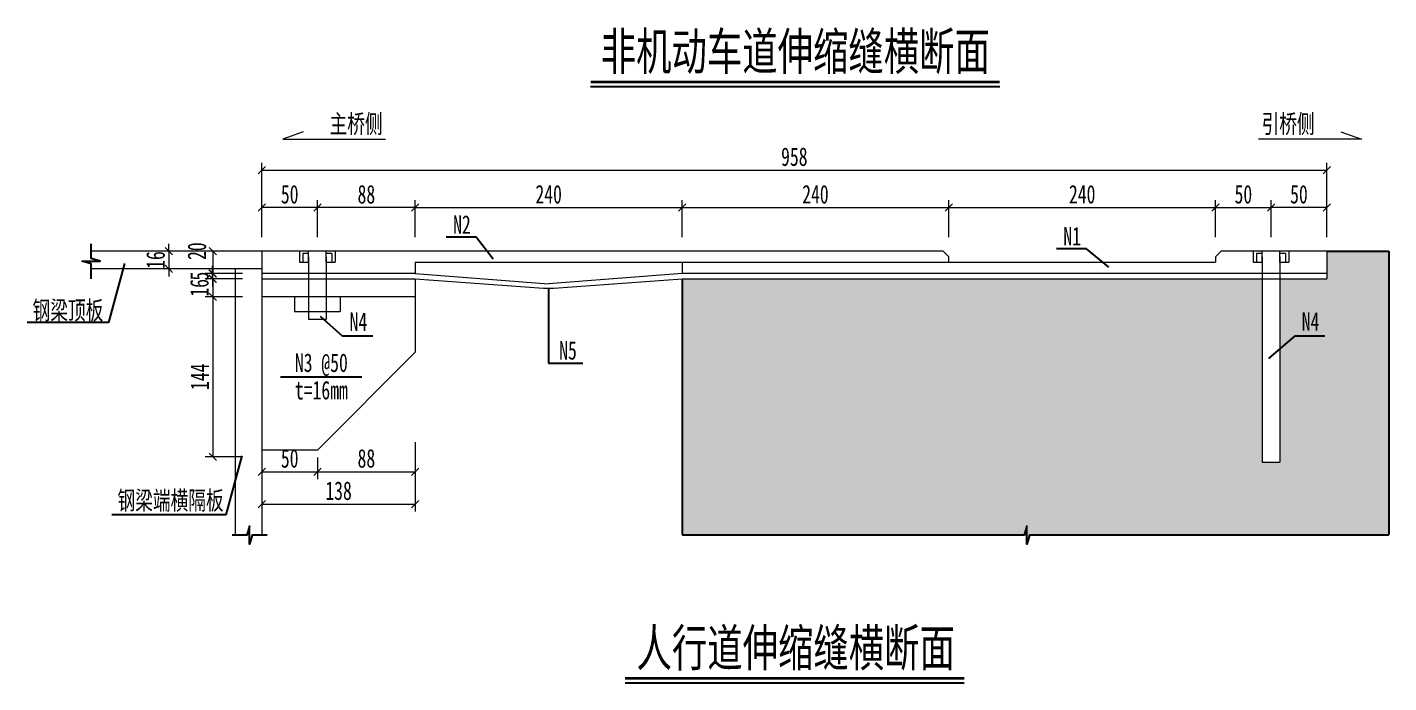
# Model space of a CAD drawing. Extents: x 113548 to 134722, y -121971 to -116031.
# Drawn here: x 133497 to 134722, y -119728 to -119138 of the extents above; entities that cross this region are included whole.
import ezdxf
from ezdxf.enums import TextEntityAlignment as Align

# ---------------------------------------------------------------- set-up
doc = ezdxf.new("R2010")
doc.units = 0
doc.header["$LTSCALE"] = 3
doc.header["$MEASUREMENT"] = 0
doc.layers.get('0').update_dxf_attribs({"linetype": 'CONTINUOUS'})
doc.layers.get('DEFPOINTS').update_dxf_attribs({"linetype": 'CONTINUOUS'})
doc.layers.add('2', color=2, linetype='CONTINUOUS')
for name, color, linetype, lineweight in [('文字', 2, 'CONTINUOUS', 15), ('标注线及字体', 2, 'CONTINUOUS', 15), ('桥－综合标注', 31, 'CONTINUOUS', 13), ('钢板', 3, 'CONTINUOUS', 18)]:
    doc.layers.add(name, color=color, linetype=linetype, lineweight=lineweight)
doc.styles.add('111', font='', dxfattribs={"width": 0.7})
doc.styles.add('BM_Dim', font='', dxfattribs={"width": 0.85})
doc.styles.get('111').set_extended_font_data('仿宋_GB2312')
doc.styles.get('BM_Dim').set_extended_font_data('仿宋_GB2312')
doc.dimstyles.new('200', dxfattribs={"dimscale": 0, "dimtxt": 2.5, "dimasz": 1, "dimexe": 1, "dimexo": 1, "dimgap": 0.6, "dimtad": 1, "dimdec": 0, "dimdsep": 46, "dimtxsty": '111', "dimblk": 'OBLIQUE', "dimcen": 0, "dimclrd": 4, "dimclre": 4, "dimclrt": 4, "dimadec": 1, "dimazin": 2, "dimtfac": 1, "dimtdec": 0, "dimtix": 1, "dimtmove": 2, "dimatfit": 3, "dimfxl": 4, "dimfxlon": 1, "dimtolj": 1, "dimlwd": -1, "dimlwe": -1, "dimarcsym": 0})

# ---------------------------------------------------------------- blocks, each defined once
blk = doc.blocks.new('_Oblique')
at = {"color": 0, "linetype": 'ByBlock', "lineweight": -2}
blk.add_line((-0.5, -0.5), (0.5, 0.5), dxfattribs=at)
blk = doc.blocks.new('*D88')
at = {"layer": 'DEFPOINTS', "color": 0}
for p in [(133707.8, -119518.5), (133757.8, -119518.5), (133757.8, -119538)]:
    blk.add_point(p, dxfattribs=at)
at = {"layer": '桥－综合标注', "color": 4}
for p, q in [((133707.8, -119525.2), (133707.8, -119544.7)), ((133757.8, -119525.2), (133757.8, -119544.7)), ((133707.8, -119538), (133757.8, -119538))]:
    blk.add_line(p, q, dxfattribs=at)
at = {"layer": '桥－综合标注', "color": 4, "xscale": 6.666666666666667, "yscale": 6.666666666666667, "zscale": 6.666666666666667, "rotation": 180}
blk.add_blockref('_Oblique', (133707.8, -119538), dxfattribs=at)
at = {"layer": '桥－综合标注', "color": 4, "xscale": 6.666666666666667, "yscale": 6.666666666666667, "zscale": 6.666666666666667}
blk.add_blockref('_Oblique', (133757.8, -119538), dxfattribs=at)
at = {"layer": '桥－综合标注', "color": 4, "insert": (133732.8, -119526.1), "char_height": 16.67, "attachment_point": 5, "style": '111'}
blk.add_mtext('\\A1;50', dxfattribs=at)
blk = doc.blocks.new('*D89')
at = {"layer": 'DEFPOINTS', "color": 0}
for p in [(133845.8, -119430.5), (133757.8, -119518.5), (133845.8, -119538)]:
    blk.add_point(p, dxfattribs=at)
at = {"layer": '桥－综合标注', "color": 4}
for p, q in [((133845.8, -119511.4), (133845.8, -119544.7)), ((133757.8, -119525.2), (133757.8, -119544.7)), ((133757.8, -119538), (133845.8, -119538))]:
    blk.add_line(p, q, dxfattribs=at)
at = {"layer": '桥－综合标注', "color": 4, "xscale": 6.666666666666667, "yscale": 6.666666666666667, "zscale": 6.666666666666667, "rotation": 180}
blk.add_blockref('_Oblique', (133757.8, -119538), dxfattribs=at)
at = {"layer": '桥－综合标注', "color": 4, "xscale": 6.666666666666667, "yscale": 6.666666666666667, "zscale": 6.666666666666667}
blk.add_blockref('_Oblique', (133845.8, -119538), dxfattribs=at)
at = {"layer": '桥－综合标注', "color": 4, "insert": (133801.8, -119526.1), "char_height": 16.67, "attachment_point": 5, "style": '111'}
blk.add_mtext('\\A1;88', dxfattribs=at)
blk = doc.blocks.new('*D90')
at = {"layer": 'DEFPOINTS', "color": 0}
for p in [(133845.8, -119430.5), (133707.8, -119525.5), (133845.8, -119567.2)]:
    blk.add_point(p, dxfattribs=at)
at = {"layer": '桥－综合标注', "color": 4}
for p, q in [((133707.8, -119540.5), (133707.8, -119573.8)), ((133845.8, -119540.5), (133845.8, -119573.8)), ((133707.8, -119567.2), (133845.8, -119567.2))]:
    blk.add_line(p, q, dxfattribs=at)
at = {"layer": '桥－综合标注', "color": 4, "xscale": 6.666666666666667, "yscale": 6.666666666666667, "zscale": 6.666666666666667, "rotation": 180}
blk.add_blockref('_Oblique', (133707.8, -119567.2), dxfattribs=at)
at = {"layer": '桥－综合标注', "color": 4, "xscale": 6.666666666666667, "yscale": 6.666666666666667, "zscale": 6.666666666666667}
blk.add_blockref('_Oblique', (133845.8, -119567.2), dxfattribs=at)
at = {"layer": '桥－综合标注', "color": 4, "insert": (133776.8, -119555.2), "char_height": 16.67, "attachment_point": 5, "style": '111'}
blk.add_mtext('\\A1;138', dxfattribs=at)
blk = doc.blocks.new('*D91')
at = {"layer": 'DEFPOINTS', "color": 0}
for p in [(133707.8, -119339.5), (133663.6, -119359.5), (133707.8, -119359.5)]:
    blk.add_point(p, dxfattribs=at)
at = {"layer": '桥－综合标注', "color": 4}
for p, q in [((133690.2, -119339.5), (133656.9, -119339.5)), ((133663.6, -119339.5), (133663.6, -119359.5)), ((133690.2, -119359.5), (133656.9, -119359.5))]:
    blk.add_line(p, q, dxfattribs=at)
at = {"layer": '桥－综合标注', "color": 4, "xscale": 6.666666666666667, "yscale": 6.666666666666667, "zscale": 6.666666666666667}
for p, rotation in [((133663.6, -119339.5), 90), ((133663.6, -119359.5), 270)]:
    blk.add_blockref('_Oblique', p, dxfattribs=dict(at, rotation=rotation))
at = {"layer": '桥－综合标注', "color": 4, "insert": (133649.4, -119339.5), "char_height": 16.67, "attachment_point": 5, "rotation": 90, "style": '111'}
blk.add_mtext('\\A1;20', dxfattribs=at)
blk = doc.blocks.new('*D92')
at = {"layer": 'DEFPOINTS', "color": 0}
for p in [(133707.8, -119364.5), (133663.6, -119380.5), (133707.8, -119380.5)]:
    blk.add_point(p, dxfattribs=at)
at = {"layer": '桥－综合标注', "color": 4}
for p, q in [((133663.6, -119364.5), (133663.6, -119357.8)), ((133690.2, -119364.5), (133656.9, -119364.5)), ((133663.6, -119364.5), (133663.6, -119380.5)), ((133690.2, -119380.5), (133656.9, -119380.5)), ((133663.6, -119380.5), (133663.6, -119387.2))]:
    blk.add_line(p, q, dxfattribs=at)
at = {"layer": '桥－综合标注', "color": 4, "xscale": 6.666666666666667, "yscale": 6.666666666666667, "zscale": 6.666666666666667}
for p, rotation in [((133663.6, -119364.5), 270), ((133663.6, -119380.5), 90)]:
    blk.add_blockref('_Oblique', p, dxfattribs=dict(at, rotation=rotation))
at = {"layer": '桥－综合标注', "color": 4, "insert": (133651.6, -119372.5), "char_height": 16.67, "attachment_point": 5, "rotation": 90, "style": '111'}
blk.add_mtext('\\A1;16', dxfattribs=at)
blk = doc.blocks.new('*D93')
at = {"layer": 'DEFPOINTS', "color": 0}
for p in [(133707.8, -119380.5), (133663.6, -119524.7), (133707.8, -119524.7)]:
    blk.add_point(p, dxfattribs=at)
at = {"layer": '桥－综合标注', "color": 4}
for p, q in [((133690.2, -119380.5), (133656.9, -119380.5)), ((133663.6, -119380.5), (133663.6, -119524.7)), ((133690.2, -119524.7), (133656.9, -119524.7))]:
    blk.add_line(p, q, dxfattribs=at)
at = {"layer": '桥－综合标注', "color": 4, "xscale": 6.666666666666667, "yscale": 6.666666666666667, "zscale": 6.666666666666667}
for p, rotation in [((133663.6, -119380.5), 90), ((133663.6, -119524.7), 270)]:
    blk.add_blockref('_Oblique', p, dxfattribs=dict(at, rotation=rotation))
at = {"layer": '桥－综合标注', "color": 4, "insert": (133651.8, -119452.6), "char_height": 16.67, "attachment_point": 5, "rotation": 90, "style": '111'}
blk.add_mtext('\\A1;144', dxfattribs=at)
blk = doc.blocks.new('*D94')
at = {"layer": 'DEFPOINTS', "color": 0}
for p in [(133634.2, -119339.5), (133624.1, -119355.5), (133634.2, -119355.5)]:
    blk.add_point(p, dxfattribs=at)
at = {"layer": '桥－综合标注', "color": 4}
for p, q in [((133624.1, -119339.5), (133624.1, -119332.8)), ((133627.5, -119339.5), (133617.4, -119339.5)), ((133624.1, -119339.5), (133624.1, -119355.5)), ((133627.5, -119355.5), (133617.4, -119355.5)), ((133624.1, -119355.5), (133624.1, -119362.2))]:
    blk.add_line(p, q, dxfattribs=at)
at = {"layer": '桥－综合标注', "color": 4, "xscale": 6.666666666666667, "yscale": 6.666666666666667, "zscale": 6.666666666666667}
for p, rotation in [((133624.1, -119339.5), 270), ((133624.1, -119355.5), 90)]:
    blk.add_blockref('_Oblique', p, dxfattribs=dict(at, rotation=rotation))
at = {"layer": '桥－综合标注', "color": 4, "insert": (133612.2, -119347.5), "char_height": 16.67, "attachment_point": 5, "rotation": 90, "style": '111'}
blk.add_mtext('\\A1;16', dxfattribs=at)
blk = doc.blocks.new('*D95')
at = {"layer": 'DEFPOINTS', "color": 0}
for p in [(134085.8, -119300.3), (133845.8, -119335.9), (134085.8, -119335.9)]:
    blk.add_point(p, dxfattribs=at)
at = {"layer": '桥－综合标注', "color": 4}
for p, q in [((133845.8, -119327), (133845.8, -119293.6)), ((134085.8, -119327), (134085.8, -119293.6)), ((133845.8, -119300.3), (134085.8, -119300.3))]:
    blk.add_line(p, q, dxfattribs=at)
at = {"layer": '桥－综合标注', "color": 4, "xscale": 6.666666666666667, "yscale": 6.666666666666667, "zscale": 6.666666666666667, "rotation": 180}
blk.add_blockref('_Oblique', (133845.8, -119300.3), dxfattribs=at)
at = {"layer": '桥－综合标注', "color": 4, "xscale": 6.666666666666667, "yscale": 6.666666666666667, "zscale": 6.666666666666667}
blk.add_blockref('_Oblique', (134085.8, -119300.3), dxfattribs=at)
at = {"layer": '桥－综合标注', "color": 4, "insert": (133965.8, -119288.4), "char_height": 16.67, "attachment_point": 5, "style": '111'}
blk.add_mtext('\\A1;240', dxfattribs=at)
blk = doc.blocks.new('*D96')
at = {"layer": 'DEFPOINTS', "color": 0}
for p in [(134325.8, -119300.3), (134085.8, -119335.9), (134325.8, -119335.9)]:
    blk.add_point(p, dxfattribs=at)
at = {"layer": '桥－综合标注', "color": 4}
for p, q in [((134085.8, -119327), (134085.8, -119293.6)), ((134325.8, -119327), (134325.8, -119293.6)), ((134085.8, -119300.3), (134325.8, -119300.3))]:
    blk.add_line(p, q, dxfattribs=at)
at = {"layer": '桥－综合标注', "color": 4, "xscale": 6.666666666666667, "yscale": 6.666666666666667, "zscale": 6.666666666666667, "rotation": 180}
blk.add_blockref('_Oblique', (134085.8, -119300.3), dxfattribs=at)
at = {"layer": '桥－综合标注', "color": 4, "xscale": 6.666666666666667, "yscale": 6.666666666666667, "zscale": 6.666666666666667}
blk.add_blockref('_Oblique', (134325.8, -119300.3), dxfattribs=at)
at = {"layer": '桥－综合标注', "color": 4, "insert": (134205.8, -119288.4), "char_height": 16.67, "attachment_point": 5, "style": '111'}
blk.add_mtext('\\A1;240', dxfattribs=at)
blk = doc.blocks.new('*D97')
at = {"layer": 'DEFPOINTS', "color": 0}
for p in [(134565.8, -119300.3), (134325.8, -119335.9), (134565.8, -119335.9)]:
    blk.add_point(p, dxfattribs=at)
at = {"layer": '桥－综合标注', "color": 4}
for p, q in [((134325.8, -119327), (134325.8, -119293.6)), ((134565.8, -119327), (134565.8, -119293.6)), ((134325.8, -119300.3), (134565.8, -119300.3))]:
    blk.add_line(p, q, dxfattribs=at)
at = {"layer": '桥－综合标注', "color": 4, "xscale": 6.666666666666667, "yscale": 6.666666666666667, "zscale": 6.666666666666667, "rotation": 180}
blk.add_blockref('_Oblique', (134325.8, -119300.3), dxfattribs=at)
at = {"layer": '桥－综合标注', "color": 4, "xscale": 6.666666666666667, "yscale": 6.666666666666667, "zscale": 6.666666666666667}
blk.add_blockref('_Oblique', (134565.8, -119300.3), dxfattribs=at)
at = {"layer": '桥－综合标注', "color": 4, "insert": (134445.8, -119288.4), "char_height": 16.67, "attachment_point": 5, "style": '111'}
blk.add_mtext('\\A1;240', dxfattribs=at)
blk = doc.blocks.new('*D98')
at = {"layer": 'DEFPOINTS', "color": 0}
for p in [(134615.8, -119300.3), (134565.8, -119335.9), (134615.8, -119349.5)]:
    blk.add_point(p, dxfattribs=at)
at = {"layer": '桥－综合标注', "color": 4}
for p, q in [((134565.8, -119327), (134565.8, -119293.6)), ((134615.8, -119327), (134615.8, -119293.6)), ((134565.8, -119300.3), (134615.8, -119300.3))]:
    blk.add_line(p, q, dxfattribs=at)
at = {"layer": '桥－综合标注', "color": 4, "xscale": 6.666666666666667, "yscale": 6.666666666666667, "zscale": 6.666666666666667, "rotation": 180}
blk.add_blockref('_Oblique', (134565.8, -119300.3), dxfattribs=at)
at = {"layer": '桥－综合标注', "color": 4, "xscale": 6.666666666666667, "yscale": 6.666666666666667, "zscale": 6.666666666666667}
blk.add_blockref('_Oblique', (134615.8, -119300.3), dxfattribs=at)
at = {"layer": '桥－综合标注', "color": 4, "insert": (134590.8, -119288.4), "char_height": 16.67, "attachment_point": 5, "style": '111'}
blk.add_mtext('\\A1;50', dxfattribs=at)
blk = doc.blocks.new('*D99')
at = {"layer": 'DEFPOINTS', "color": 0}
for p in [(134615.8, -119300.3), (134665.8, -119335.9), (134615.8, -119349.5)]:
    blk.add_point(p, dxfattribs=at)
at = {"layer": '桥－综合标注', "color": 4}
for p, q in [((134615.8, -119327), (134615.8, -119293.6)), ((134665.8, -119327), (134665.8, -119293.6)), ((134665.8, -119300.3), (134615.8, -119300.3))]:
    blk.add_line(p, q, dxfattribs=at)
at = {"layer": '桥－综合标注', "color": 4, "xscale": 6.666666666666667, "yscale": 6.666666666666667, "zscale": 6.666666666666667, "rotation": 180}
blk.add_blockref('_Oblique', (134615.8, -119300.3), dxfattribs=at)
at = {"layer": '桥－综合标注', "color": 4, "xscale": 6.666666666666667, "yscale": 6.666666666666667, "zscale": 6.666666666666667}
blk.add_blockref('_Oblique', (134665.8, -119300.3), dxfattribs=at)
at = {"layer": '桥－综合标注', "color": 4, "insert": (134640.8, -119288.4), "char_height": 16.67, "attachment_point": 5, "style": '111'}
blk.add_mtext('\\A1;50', dxfattribs=at)
blk = doc.blocks.new('*D100')
at = {"layer": 'DEFPOINTS', "color": 0}
for p in [(133757.8, -119300.3), (133845.8, -119349.5), (133757.8, -119400.8)]:
    blk.add_point(p, dxfattribs=at)
at = {"layer": '桥－综合标注', "color": 4}
for p, q in [((133757.8, -119327), (133757.8, -119293.6)), ((133845.8, -119327), (133845.8, -119293.6)), ((133845.8, -119300.3), (133757.8, -119300.3))]:
    blk.add_line(p, q, dxfattribs=at)
at = {"layer": '桥－综合标注', "color": 4, "xscale": 6.666666666666667, "yscale": 6.666666666666667, "zscale": 6.666666666666667, "rotation": 180}
blk.add_blockref('_Oblique', (133757.8, -119300.3), dxfattribs=at)
at = {"layer": '桥－综合标注', "color": 4, "xscale": 6.666666666666667, "yscale": 6.666666666666667, "zscale": 6.666666666666667}
blk.add_blockref('_Oblique', (133845.8, -119300.3), dxfattribs=at)
at = {"layer": '桥－综合标注', "color": 4, "insert": (133801.8, -119288.4), "char_height": 16.67, "attachment_point": 5, "style": '111'}
blk.add_mtext('\\A1;88', dxfattribs=at)
blk = doc.blocks.new('*D101')
at = {"layer": 'DEFPOINTS', "color": 0}
for p in [(133707.8, -119300.3), (133707.8, -119339.5), (133757.8, -119400.8)]:
    blk.add_point(p, dxfattribs=at)
at = {"layer": '桥－综合标注', "color": 4}
for p, q in [((133707.8, -119327), (133707.8, -119293.6)), ((133757.8, -119327), (133757.8, -119293.6)), ((133757.8, -119300.3), (133707.8, -119300.3))]:
    blk.add_line(p, q, dxfattribs=at)
at = {"layer": '桥－综合标注', "color": 4, "xscale": 6.666666666666667, "yscale": 6.666666666666667, "zscale": 6.666666666666667, "rotation": 180}
blk.add_blockref('_Oblique', (133707.8, -119300.3), dxfattribs=at)
at = {"layer": '桥－综合标注', "color": 4, "xscale": 6.666666666666667, "yscale": 6.666666666666667, "zscale": 6.666666666666667}
blk.add_blockref('_Oblique', (133757.8, -119300.3), dxfattribs=at)
at = {"layer": '桥－综合标注', "color": 4, "insert": (133732.8, -119288.4), "char_height": 16.67, "attachment_point": 5, "style": '111'}
blk.add_mtext('\\A1;50', dxfattribs=at)
blk = doc.blocks.new('*D102')
at = {"layer": 'DEFPOINTS', "color": 0}
for p in [(134665.8, -119266.6), (133707.8, -119355.5), (134665.8, -119355.5)]:
    blk.add_point(p, dxfattribs=at)
at = {"layer": '桥－综合标注', "color": 4}
for p, q in [((133707.8, -119293.2), (133707.8, -119259.9)), ((134665.8, -119293.2), (134665.8, -119259.9)), ((133707.8, -119266.6), (134665.8, -119266.6))]:
    blk.add_line(p, q, dxfattribs=at)
at = {"layer": '桥－综合标注', "color": 4, "xscale": 6.666666666666667, "yscale": 6.666666666666667, "zscale": 6.666666666666667, "rotation": 180}
blk.add_blockref('_Oblique', (133707.8, -119266.6), dxfattribs=at)
at = {"layer": '桥－综合标注', "color": 4, "xscale": 6.666666666666667, "yscale": 6.666666666666667, "zscale": 6.666666666666667}
blk.add_blockref('_Oblique', (134665.8, -119266.6), dxfattribs=at)
at = {"layer": '桥－综合标注', "color": 4, "insert": (134186.8, -119254.6), "char_height": 16.67, "attachment_point": 5, "style": '111'}
blk.add_mtext('\\A1;958', dxfattribs=at)
blk = doc.blocks.new('*D112')
at = {"layer": 'DEFPOINTS', "color": 0}
for p in [(133663.4, -119359.5), (133707.8, -119359.5), (133707.8, -119364.5)]:
    blk.add_point(p, dxfattribs=at)
at = {"layer": '桥－综合标注', "color": 4}
for p, q in [((133663.4, -119359.5), (133663.4, -119352.8)), ((133690.1, -119359.5), (133656.7, -119359.5)), ((133690.1, -119364.5), (133656.7, -119364.5)), ((133663.4, -119364.5), (133663.4, -119359.5)), ((133663.4, -119364.5), (133663.4, -119371.2))]:
    blk.add_line(p, q, dxfattribs=at)
at = {"layer": '桥－综合标注', "color": 4, "xscale": 6.666666666666667, "yscale": 6.666666666666667, "zscale": 6.666666666666667}
for p, rotation in [((133663.4, -119359.5), 270), ((133663.4, -119364.5), 90)]:
    blk.add_blockref('_Oblique', p, dxfattribs=dict(at, rotation=rotation))
at = {"layer": '桥－综合标注', "color": 4, "insert": (133651.6, -119362), "char_height": 16.67, "attachment_point": 5, "rotation": 90, "style": '111'}
blk.add_mtext('\\A1;5', dxfattribs=at)

msp = doc.modelspace()

# ---------------------------------------------------------------- hatches: boundary and pattern name
h = msp.add_hatch()
h.set_pattern_fill('AR-CONC', color=8, style=0)
h.set_pattern_definition([(50, (0, -34.332), (7.17260183, -0.62752135), [0.75, -8.25]), (355, (0, -34.332), (-1.38751334, 7.52192134), [0.6, -6.6]), (100.4514445, (0.598, -34.3845), (5.78508847, 6.8943999), [0.63740192, -7.01142112]), (46.1842, (0, -32.332), (10.6724133, -1.6551928), [1.125, -12.375]), (96.6356355, (0.889, -32.47), (9.34661946, 9.741186), [0.9561034, -10.5171376]), (351.184164, (0, -32.332), (9.34661945, 9.741186), [0.9, -9.9]), (21, (1, -32.832), (5.96907052, -4.0261889), [0.75, -8.25]), (326, (1, -32.832), (2.43315332, 7.25150045), [0.6, -6.6]), (71.4514447, (1.4974, -33.168), (8.40222377, 3.22531153), [0.6374019, -7.01142112]), (37.5, (0, -34.3322), (0.121598553, 3.32893854), [0, -6.52, 0, -6.7, 0, -6.625]), (7.5, (0, -34.332), (2.630695374, 3.94411712), [0, -3.82, 0, -6.37, 0, -2.525]), (327.5, (-2.23, -34.3322), (5.33822436, -0.225548717), [0, -2.5, 0, -7.8, 0, -10.35]), (317.5, (-3.23, -34.332), (5.83186169, 1.00104982), [0, -3.25, 0, -5.18, 0, -7.35])])
h.paths.add_polyline_path([(134721.62295, -119339.50178), (134721.62295, -119595.116), (134398.46285, -119595.116), (134396.06285, -119603.116), (134396.06285, -119587.116), (134393.66285, -119595.116), (134085.75713, -119595.116), (134085.75713, -119364.50178), (134607.75713, -119364.50178), (134607.75713, -119529.50178), (134623.75713, -119529.50178), (134623.75713, -119364.50178), (134665.75713, -119364.50178), (134665.75713, -119339.50178)])

# ---------------------------------------------------------------- linework, layer by layer
at = {"color": 4}
for p, q in [((134003.44535, -119191.19308), (134371.62853, -119191.19308)), ((134034.55126, -119727.93316), (134339.67138, -119727.93316))]:
    msp.add_line(p, q, dxfattribs=at)
for p, q in [((133900.70938, -119326.89081), (133873.67978, -119326.89081)), ((133915.89591, -119346.58585), (133900.70938, -119326.89081)), ((134449.75799, -119337.36343), (134422.7284, -119337.36343)), ((134469.73795, -119353.84825), (134449.75799, -119337.36343)), ((133584.08222, -119350.70858), (133569.70896, -119403.82634)), ((133965.75713, -119372.94941), (133965.75713, -119440.27963)), ((133569.70896, -119403.82634), (133496.67142, -119403.82634)), ((133760.23766, -119398.01682), (133780.44826, -119416.03854)), ((133807.52833, -119416.03854), (133780.44826, -119416.03854)), ((134613.69644, -119436.07374), (134637.03948, -119415.89561)), ((134664.11955, -119415.89561), (134637.03948, -119415.89561)), ((133965.75713, -119440.27963), (133996.44712, -119440.27963)), ((133797.68145, -119453.05266), (133724.64391, -119453.05266)), ((133689.81467, -119523.66043), (133675.44141, -119576.7782)), ((133675.44141, -119576.7782), (133572.84603, -119576.7782))]:
    msp.add_line(p, q)
at = {"color": 6, "const_width": 2.4}
for points in [[(134003.44535, -119187.19308), (134371.62853, -119187.19308)], [(134034.55126, -119723.93316), (134339.67138, -119723.93316)]]:
    msp.add_lwpolyline(points, dxfattribs=at)
at = {"color": 4}
for points in [[(133554.17169, -119364.5441), (133554.17169, -119350.86655), (133546.17169, -119348.46655), (133562.17169, -119348.46655), (133554.17169, -119346.06655), (133554.17169, -119342.86655), (133554.17169, -119333.0231)], [(133712.62566, -119595.116), (133698.94811, -119595.116), (133696.54811, -119603.116), (133696.54811, -119587.116), (133694.14811, -119595.116), (133690.94811, -119595.116), (133681.10466, -119595.116)], [(134721.62295, -119595.116), (134398.46285, -119595.116), (134396.06285, -119603.116), (134396.06285, -119587.116), (134393.66285, -119595.116), (134390.46285, -119595.116), (134085.75713, -119595.116)]]:
    msp.add_lwpolyline(points, dxfattribs=at)
at = {"layer": '2'}
for p, q in [((134665.75713, -119339.50178), (134721.62295, -119339.50178)), ((134721.62295, -119339.50178), (134721.62295, -119594.6252)), ((134085.75713, -119364.50178), (134085.75713, -119594.6252))]:
    msp.add_line(p, q, dxfattribs=at)
at = {"layer": '桥－综合标注', "color": 1}
for p, q in [((133707.75713, -119339.50178), (133554.17169, -119339.50178)), ((133707.75713, -119339.50178), (133707.75713, -119355.50178)), ((134320.75713, -119339.50178), (133707.75713, -119339.50178)), ((134320.75713, -119339.50178), (134325.75713, -119344.50178)), ((134325.75713, -119349.50178), (134325.75713, -119344.50178)), ((134570.75713, -119339.50178), (134565.75713, -119344.50178)), ((134565.75713, -119344.50178), (134565.75713, -119349.50178)), ((134665.75713, -119339.50178), (134570.75713, -119339.50178)), ((134665.75713, -119339.50178), (134665.75713, -119364.50178)), ((133707.75713, -119355.50178), (133554.17169, -119355.50178)), ((133683.75713, -119355.50178), (133683.75713, -119595.116)), ((133707.75713, -119355.50178), (133707.75713, -119595.116)), ((133845.75713, -119349.50178), (134565.75713, -119349.50178)), ((133845.75713, -119349.50178), (133845.75713, -119359.50178)), ((134085.75713, -119349.50178), (134085.75713, -119359.50178)), ((133845.75713, -119364.50178), (133845.75713, -119430.50178)), ((134665.75713, -119359.50178), (134085.75713, -119359.50178)), ((133845.75713, -119380.50178), (133707.75713, -119380.50178)), ((133845.75713, -119430.50178), (133757.75713, -119518.50178)), ((133757.75713, -119518.50178), (133707.75713, -119518.50178))]:
    msp.add_line(p, q, dxfattribs=at)
at = {"layer": '钢板', "color": 4}
for p, q in [((133745.04946, -119232.18252), (133726.51199, -119238.6328)), ((134678.58166, -119232.18252), (134697.11913, -119238.6328)), ((133726.51199, -119238.6328), (133819.12074, -119238.6328)), ((134697.11913, -119238.6328), (134604.51038, -119238.6328)), ((133741.75713, -119339.50178), (133741.75713, -119349.50178)), ((133749.75713, -119341.47424), (133744.73605, -119341.47424)), ((133744.73605, -119341.47424), (133744.73605, -119349.50178)), ((133749.75713, -119349.50178), (133749.75713, -119339.50178)), ((133749.75713, -119344.50178), (133749.75713, -119400.76799)), ((133765.75713, -119349.50178), (133765.75713, -119339.50178)), ((133770.77821, -119341.47424), (133765.75713, -119341.47424)), ((133765.75713, -119344.50178), (133765.75713, -119400.76799)), ((133770.77821, -119341.47424), (133770.77821, -119349.50178)), ((133773.75713, -119339.50178), (133773.75713, -119349.50178)), ((134599.75713, -119339.50178), (134599.75713, -119349.50178)), ((134607.75713, -119341.47424), (134602.73605, -119341.47424)), ((134602.73605, -119341.47424), (134602.73605, -119349.50178)), ((134607.75713, -119349.50178), (134607.75713, -119339.50178)), ((134607.75713, -119344.50178), (134607.75713, -119529.50178)), ((134623.75713, -119349.50178), (134623.75713, -119339.50178)), ((134628.77821, -119341.47424), (134623.75713, -119341.47424)), ((134623.75713, -119344.50178), (134623.75713, -119529.50178)), ((134628.77821, -119341.47424), (134628.77821, -119349.50178)), ((134631.75713, -119339.50178), (134631.75713, -119349.50178)), ((133741.75713, -119349.50178), (133749.75713, -119349.50178)), ((133765.75713, -119349.50178), (133773.75713, -119349.50178)), ((134599.75713, -119349.50178), (134607.75713, -119349.50178)), ((134623.75713, -119349.50178), (134631.75713, -119349.50178)), ((133845.75713, -119359.50178), (133707.75713, -119359.50178)), ((133845.75713, -119359.50178), (133965.75713, -119368.78717)), ((134085.75713, -119359.50178), (133965.75713, -119368.78717)), ((133737.19285, -119380.50178), (133737.19285, -119393.72324)), ((133778.32141, -119380.50178), (133778.32141, -119393.72324)), ((133737.19285, -119393.72324), (133778.32141, -119393.72324)), ((133749.75713, -119400.76799), (133765.75713, -119400.76799)), ((134607.75713, -119529.50178), (134623.75713, -119529.50178))]:
    msp.add_line(p, q, dxfattribs=at)
msp.add_lwpolyline([(133707.75713, -119364.50178), (133845.75713, -119364.50178), (133961.16923, -119372.94941), (133965.75713, -119372.94941), (133970.34503, -119372.94941), (134085.75713, -119364.50178), (134665.75713, -119364.50178)], dxfattribs=at)

# ---------------------------------------------------------------- texts
at = {"layer": '文字', "style": 'BM_Dim', "width": 0.7}
for s, p in [('主桥侧', (133792.56594, -119224.68241)), ('引桥侧', (134631.06519, -119224.68241)), ('N2', (133887.76098, -119315.55341)), ('N1', (134436.80959, -119326.02603)), ('钢梁顶板', (133533.31632, -119392.48894)), ('N4', (133794.66117, -119403.01005)), ('N4', (134651.25239, -119402.86711)), ('N5', (133983.19, -119428.86722)), ('N3 @50', (133761.28881, -119441.71526)), ('t=16mm', (133761.28881, -119464.74263)), ('钢梁端横隔板', (133625.63507, -119563.5471))]:
    msp.add_text(s, height=16.666667, dxfattribs=at).set_placement(p, align=Align.MIDDLE)
at = {"layer": '标注线及字体', "color": 0, "style": '111', "width": 0.7}
for s, height, p in [('非机动车道伸缩缝横断面', 33.3333332, (134187.72613, -119159.12605)), ('人行道伸缩缝横断面', 33.333333, (134188.05726, -119695.86614))]:
    msp.add_text(s, height=height, dxfattribs=at).set_placement(p, align=Align.MIDDLE)

# ---------------------------------------------------------------- dimensions: what is measured, and where the dimension line sits
at = {"layer": '桥－综合标注'}
for base, p1, p2, picture, middle in [((134665.75713, -119266.55363), (133707.75713, -119355.50178), (134665.75713, -119355.50178), '*D102', (134186.75713, -119254.6257)), ((133707.75713, -119300.3068), (133757.75713, -119400.76799), (133707.75713, -119339.50178), '*D101', (133732.75713, -119288.37887)), ((133757.75713, -119300.3068), (133845.75713, -119349.50178), (133757.75713, -119400.76799), '*D100', (133801.75713, -119288.37887)), ((134085.75713, -119300.3068), (133845.75713, -119335.94014), (134085.75713, -119335.94014), '*D95', (133965.75713, -119288.37887)), ((134325.75713, -119300.3068), (134085.75713, -119335.94014), (134325.75713, -119335.94014), '*D96', (134205.75713, -119288.37887)), ((134565.75713, -119300.3068), (134325.75713, -119335.94014), (134565.75713, -119335.94014), '*D97', (134445.75713, -119288.37887)), ((134615.75713, -119300.3068), (134565.75713, -119335.94014), (134615.75713, -119349.50178), '*D98', (134590.75713, -119288.37887)), ((133845.75713, -119567.16997), (133707.75713, -119525.48819), (133845.75713, -119430.50178), '*D90', (133776.75713, -119555.24205)), ((133845.75713, -119538.04417), (133757.75713, -119518.50178), (133845.75713, -119430.50178), '*D89', (133801.75713, -119526.11624)), ((133757.75713, -119538.04417), (133707.75713, -119518.50178), (133757.75713, -119518.50178), '*D88', (133732.75713, -119526.11624))]:
    dim = msp.add_linear_dim(base=base, p1=p1, p2=p2, dimstyle='200', override={"dimscale": 6.666667}, dxfattribs=at)
    dim.commit()
    dim.dimension.update_dxf_attribs({"geometry": picture, "text_midpoint": middle})
for base, p1, p2, angle, picture, middle in [((134615.75713, -119300.3068), (134665.75713, -119335.94014), (134615.75713, -119349.50178), 180, '*D99', (134640.75713, -119288.37887)), ((133624.09655, -119355.50178), (133634.1786, -119339.50178), (133634.1786, -119355.50178), 90, '*D94', (133612.16862, -119347.50178)), ((133663.56537, -119380.50178), (133707.75713, -119364.50178), (133707.75713, -119380.50178), 90, '*D92', (133651.63745, -119372.50178)), ((133663.39315, -119359.50178), (133707.75713, -119364.50178), (133707.75713, -119359.50178), 90, '*D112', (133651.6454, -119362.00178)), ((133663.56537, -119524.66288), (133707.75713, -119380.50178), (133707.75713, -119524.66288), 90, '*D93', (133651.81763, -119452.58233))]:
    dim = msp.add_linear_dim(base=base, p1=p1, p2=p2, angle=angle, dimstyle='200', override={"dimscale": 6.666667}, dxfattribs=at)
    dim.commit()
    dim.dimension.update_dxf_attribs({"geometry": picture, "text_midpoint": middle})
dim = msp.add_linear_dim(base=(133663.56537, -119359.50178), p1=(133707.75713, -119339.50178), p2=(133707.75713, -119359.50178), angle=90, dimstyle='200', override={"dimscale": 6.666667}, dxfattribs=at)
dim.commit()
dim.dimension.update_dxf_attribs({"geometry": '*D91', "text_midpoint": (133649.39723, -119339.50178), "dimtype": 160})

doc.saveas('drawing.dxf')
